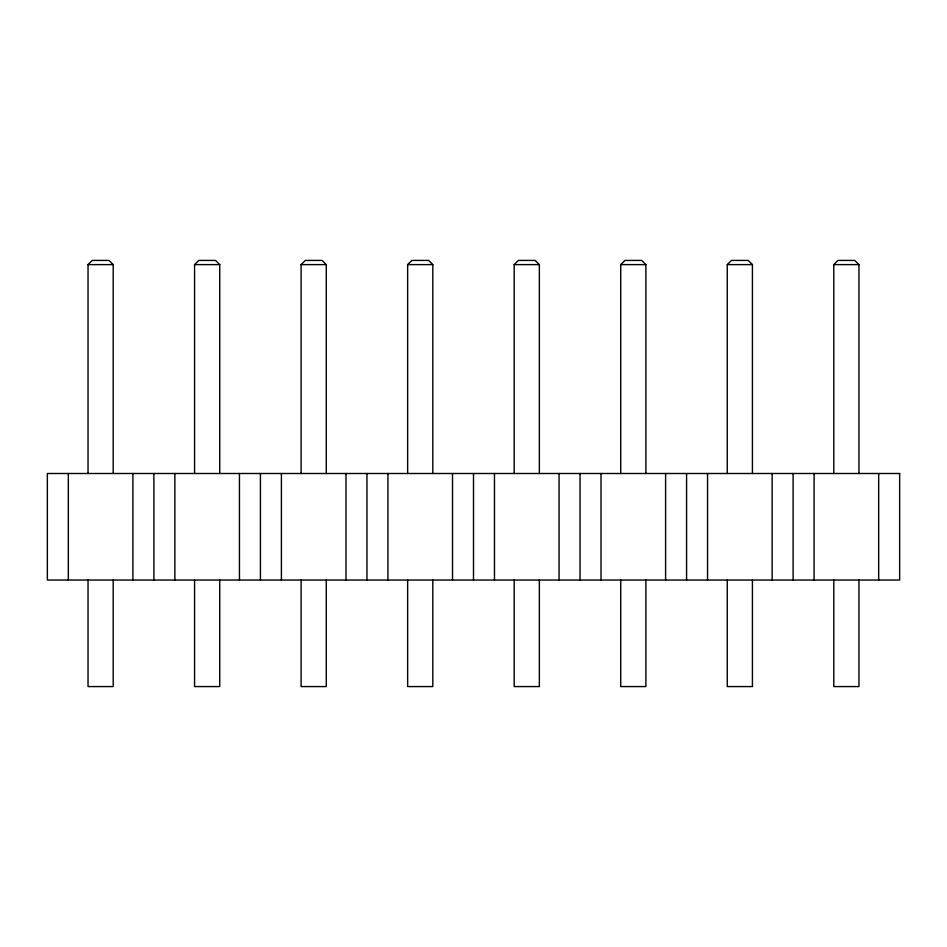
<?xml version="1.0" encoding="UTF-8"?>
<svg xmlns="http://www.w3.org/2000/svg" width="947" height="947" viewBox="0 0 947 947"><rect width="100%" height="100%" fill="white"/><g stroke="black" fill="none" stroke-linecap="round" stroke-linejoin="round"><path stroke-width="1.42" d="M88.035 473.5L88.035 264.615L92.226 260.425L109.012 260.425L113.202 264.615L113.202 473.5M194.573 473.5L194.573 264.615L198.763 260.425L215.549 260.425L219.74 264.615L219.74 473.5M301.11 473.5L301.11 264.615L305.301 260.425L322.087 260.425L326.277 264.615L326.277 473.5M407.648 473.5L407.648 264.615L411.838 260.425L428.624 260.425L432.815 264.615L432.815 473.5M514.185 473.5L514.185 264.615L518.376 260.425L535.162 260.425L539.352 264.615L539.352 473.5M620.723 473.5L620.723 264.615L624.913 260.425L641.699 260.425L645.89 264.615L645.89 473.5M727.26 473.5L727.26 264.615L731.451 260.425L748.237 260.425L752.427 264.615L752.427 473.5M833.798 473.5L833.798 264.615L837.988 260.425L854.774 260.425L858.965 264.615L858.965 473.5M88.035 264.615L113.202 264.615M194.573 264.615L219.74 264.615M301.11 264.615L326.277 264.615M407.648 264.615L432.815 264.615M514.185 264.615L539.352 264.615M620.723 264.615L645.89 264.615M727.26 264.615L752.427 264.615M833.798 264.615L858.965 264.615M878.674 473.5L878.674 580.038M858.965 580.038L858.965 686.575L833.798 686.575L833.798 580.038M814.089 473.5L814.089 580.038M793.113 473.5L793.113 580.038M772.136 473.5L772.136 580.038M752.427 580.038L752.427 686.575L727.26 686.575L727.26 580.038M707.551 473.5L707.551 580.038M686.575 473.5L686.575 580.038M665.599 473.5L665.599 580.038M645.89 580.038L645.89 686.575L620.723 686.575L620.723 580.038M601.014 473.5L601.014 580.038M580.038 473.5L580.038 580.038M559.061 473.5L559.061 580.038M539.352 580.038L539.352 686.575L514.185 686.575L514.185 580.038M494.476 473.5L494.476 580.038M473.5 473.5L473.5 580.038M452.524 473.5L452.524 580.038M432.815 580.038L432.815 686.575L407.648 686.575L407.648 580.038M387.939 473.5L387.939 580.038M366.963 473.5L366.963 580.038M345.986 473.5L345.986 580.038M326.277 580.038L326.277 686.575L301.11 686.575L301.11 580.038M281.401 473.5L281.401 580.038M260.425 473.5L260.425 580.038M239.449 473.5L239.449 580.038M219.74 580.038L219.74 686.575L194.573 686.575L194.573 580.038M174.864 473.5L174.864 580.038M153.888 473.5L153.888 580.038M132.911 473.5L132.911 580.038M113.202 580.038L113.202 686.575L88.035 686.575L88.035 580.038M68.326 473.5L68.326 580.038M899.65 473.5L47.35 473.5L47.35 580.038L899.65 580.038L899.65 473.5"/></g></svg>
